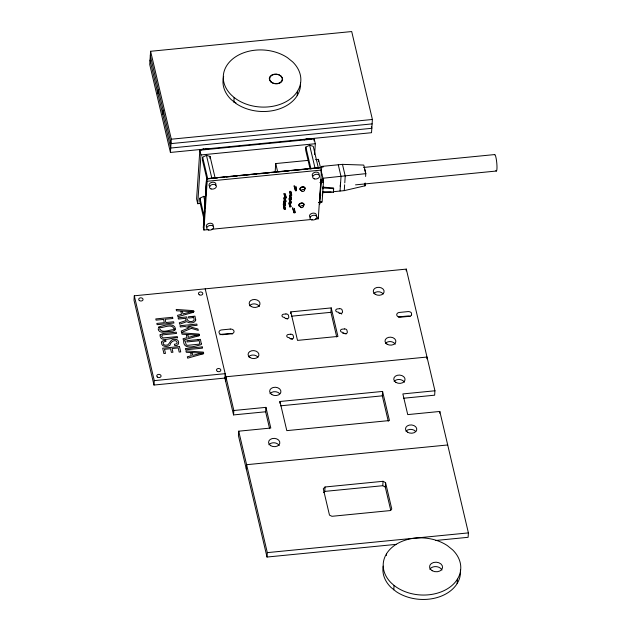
<?xml version="1.0" encoding="UTF-8"?>
<svg xmlns="http://www.w3.org/2000/svg" width="631" height="631" viewBox="0 0 631 631"><rect width="100%" height="100%" fill="white"/><g stroke="black" fill="none" stroke-linecap="round" stroke-linejoin="round"><path stroke-width="0.95" d="M403.548 398.24L434.649 395.187L434.94 390.778L406.301 269.114L134.3 295.805L134.009 300.214L153.98 385.036L224.881 378.079L225.172 373.67L154.272 380.627L153.98 385.036M150.604 51.285L149.728 64.512L170.425 152.442L371.525 132.707L372.4 119.48L351.704 31.55L150.604 51.285L171.309 139.206L170.425 152.442M157.963 93.838L158.255 89.428M162.83 114.519L163.121 110.102M314.609 154.453L315.319 143.726L314.199 138.97L199.838 150.194L196.604 198.946L197.724 203.703L200.65 203.419M197.724 203.703L200.958 154.95L199.838 150.194M205.525 196.904L203.718 196.351L199.924 198.181L199.727 201.123L204.207 220.156M215.203 178.328L210.052 156.441L206.447 155.329L202.646 157.166L202.448 160.108L206.929 179.141M320.95 167.601L206.558 178.739L203.324 227.499L203.916 230.031L208.806 229.558M203.797 225.267L204.121 220.44M204.444 215.613L204.76 210.786M205.083 205.958L205.406 201.139M205.722 196.312L206.045 191.485M206.369 186.658L206.621 182.801M203.916 230.031L207.157 181.278L206.558 178.739M209.926 158.397L210.052 156.441M233.841 101.906L234.133 97.489L231.419 95.107A38.838 28.545 3.8 0 1 235.363 56.964A38.838 28.545 3.8 0 1 287.46 57.689L292.697 61.917A38.838 28.545 3.8 0 1 298.873 88.656L297.493 91.227L297.201 95.636A38.838 28.545 3.8 0 1 236.357 103.744L231.12 99.517A38.838 28.545 3.8 0 1 223.666 76.351M225.614 381.187L225.906 376.778L426.998 357.043L426.887 358.81M233.849 410.505L265.927 407.358L265.635 411.775L233.557 414.922L233.849 410.505L205.209 288.848M265.927 407.358L270.794 428.039L238.715 431.186L238.423 435.595L267.016 557.039L396.497 544.332M246.311 469.109L246.611 464.7L447.702 444.965M275.155 172.105L275.723 163.563L307.794 160.416M284.305 203.9L285.322 209.169L284.25 209.271L283.232 204.01M283.698 201.179L284.502 205.54L285.567 205.438L283.942 197.448M285.867 200.966L285.819 201.699L284.747 201.802L284.794 201.068L285.867 200.966L284.187 193.709M286.111 197.227L286.064 197.968L284.991 198.071L285.046 197.337L286.111 197.227L285.259 193.607M289.25 198.781L290.875 206.771L289.803 206.873L288.998 202.512M291.419 198.568L291.372 199.301L290.299 199.404L290.355 198.67L291.419 198.568L289.747 191.311M267.016 557.039L267.307 552.63L238.715 431.186M291.175 202.299L290.102 202.401L290.055 203.143L291.12 203.032L291.175 202.299L289.495 195.042M291.672 194.829L290.599 194.932L290.552 195.673L291.617 195.563L291.672 194.829L290.812 191.201M279.833 403.256L279.943 401.49L382.591 391.425L389.445 420.562L286.805 430.634L279.943 401.49M294.417 208.325L294.961 212.71L294.038 212.805L292.689 207.567M295.884 186.271L296.428 190.657L295.497 190.751L294.149 185.514M290.678 313.639L290.796 311.88L331.22 307.912L337.932 336.426L297.516 340.393L290.796 311.88M318.403 168.225L313.244 146.337L309.64 145.233L305.838 147.07L305.641 150.004L310.121 169.037M314.064 140.918L314.199 138.97M318.363 161.26L318.489 159.367L315.571 159.651M365.609 176.459L365.799 173.651L363.779 165.077L342.475 164.368L321.455 166.434L321.416 167.041L323.514 166.829M315.342 219.099L318.276 218.815L321.518 170.054L320.863 167.483L206.566 178.699L203.395 227.507M321.013 179.385L321.345 181.72L321.013 179.385L323.151 179.172L320.934 169.739M319.483 204.397L321.037 181.018M319.878 203.774L319.743 202.251M318.552 202.448L322.118 202.094L323.435 182.249L323.151 179.172M322.291 195.791L322.551 191.871M322.749 188.929L322.883 186.965M322.946 191.603L333.405 192.329L333.649 188.685L333.46 187.904L323.009 187.178M336.741 337.033L330.928 312.321L331.22 307.912M340.054 191.043L340.44 185.214M340.574 183.274L341.024 176.475L338.271 164.778M333.207 191.714L344.258 190.633L344.644 184.804M344.778 182.864L345.228 176.065L342.475 164.368M323.577 492.598L324.752 491.399L325.044 486.99L383.064 481.295L385.573 482.676L391.772 509.02L389.966 510.605L331.945 516.3L329.485 515.133L323.285 488.788L325.044 486.99M365.175 182.99L364.994 185.798L344.258 190.633M388.27 421.208L382.299 395.834L382.591 391.425M390.818 510.605L385.281 487.085L382.772 485.704L383.064 481.295M385.281 487.085L385.573 482.676M386.432 555.501L386.543 553.742M406.183 270.88L406.301 269.114M393.768 589.851L394.06 585.434L391.346 583.052A38.838 28.545 3.8 0 1 395.29 544.908A38.838 28.545 3.8 0 1 447.387 545.634L452.624 549.861A38.838 28.545 3.8 0 1 458.8 576.6L457.42 579.171L457.128 583.58A38.838 28.545 3.8 0 1 396.284 591.689L391.046 587.461A38.838 28.545 3.8 0 1 383.191 566.133M439.697 413.218L439.815 411.459L407.736 414.606L402.87 393.925L434.94 390.778M439.815 411.459L468.399 532.895L468.107 537.304L435.737 540.483M297.201 95.636L298.581 93.065A38.838 28.545 3.8 0 0 300.537 83M457.128 583.58L458.508 581.009A38.838 28.545 3.8 0 0 460.393 570.006M319.601 204.562L321.226 180.837M200.997 150.036L204.042 148.569M304.189 139.932L307.234 138.465M342.799 333.499L344.14 333.357A2.169 1.593 3.8 0 1 346.174 333.973M171.309 139.206L372.4 119.48M372.109 123.889L171.017 143.616L150.312 55.694M200.958 154.95L315.319 143.726M207.859 178.841L211.779 178.455M213.735 178.265L217.656 177.879M220.59 177.595L224.51 177.208M226.466 177.011L231.364 176.53M233.328 176.341L237.248 175.954M239.204 175.765L244.102 175.284M246.058 175.095L249.979 174.708M251.943 174.519L256.841 174.038M258.797 173.84L263.695 173.359M265.651 173.17L269.571 172.784M271.535 172.594L276.433 172.113M278.389 171.924L282.309 171.537M284.265 171.34L289.164 170.859M291.12 170.67L301.902 169.613M303.858 169.423L307.778 169.037M310.712 168.745L314.632 168.367M316.596 168.169L320.509 167.791L318.489 159.367M207.157 181.278L321.518 170.054M363.598 167.436L494.672 154.571M322.701 178.273L365.799 173.651L364.852 169.644M320.966 180.119L323.056 180.647M320.445 181.002L322.228 180.821M320.469 181.728L322.181 181.562M319.87 182.596L323.435 182.249M295.553 190.01L296.475 189.923M355.521 184.859L496.376 171.033M322.457 192.77L331.259 191.903M284.549 204.807L285.614 204.696M320.217 202.125L321.644 201.983M319.097 202.314L320.808 202.141M289.858 206.14L290.923 206.037M284.297 208.538L285.37 208.435M294.085 212.071L295.008 211.977M211.74 229.266L312.416 219.391M291.467 316.194L330.928 312.321M280.629 405.812L382.299 395.834M324.752 491.399L382.772 485.704M267.307 552.63L468.399 532.895M323.19 187.959L333.649 188.685M308.898 138.378L311.604 139.206M205.698 148.474L208.404 149.31M233.486 101.709L235.947 102.877M234.133 97.489L236.657 99.335A38.838 28.545 3.8 0 0 297.493 91.227M394.06 585.434L396.583 587.28A38.838 28.545 3.8 0 0 457.42 579.171M294.101 186.248L295.497 190.751M292.642 208.301L294.038 212.805M371.367 126.381L371.817 128.298L170.717 148.033L150.02 60.103M333.223 191.548L333.405 192.329M321.455 166.434L321.818 167.988M321.029 171.569L321.778 174.74M309.64 145.233L315.019 168.075M305.838 147.07L310.988 168.958M317.882 217.119L318.276 218.815M290.765 191.942L291.617 195.563M289.7 192.045L291.372 199.301M289.448 195.776L290.299 199.404M290.268 199.412L291.12 203.032M288.99 198.607L290.875 206.771M288.951 203.245L289.803 206.873M285.212 194.34L286.064 197.968M283.926 193.536L284.991 198.071M284.96 198.071L285.819 201.699M275.723 163.563L277.695 171.94M283.895 198.181L284.747 201.802M284.928 202.717L285.354 204.531M283.429 201.005L285.322 209.169M283.398 205.651L284.25 209.271M206.447 155.329L211.827 178.171M265.635 411.775L269.618 428.694M202.646 157.166L207.796 179.054M203.718 196.351L205.288 203.008M199.924 198.181L204.176 216.267M224.715 377.362L233.557 414.922M134.3 295.805L154.272 380.627M295.836 187.005L296.428 190.657M294.369 209.058L294.961 212.71M219.864 334.801A3.258 2.398 3.8 0 1 221.394 334.32L229.952 333.483A3.258 2.398 3.8 0 1 232.382 333.957M398.319 317.007A3.258 2.398 3.8 0 1 399.131 316.841L407.681 316.005A3.258 2.398 3.8 0 1 410.111 316.478M290.378 338.634A2.169 1.593 3.8 0 1 292.421 339.249M339.352 313.102A2.169 1.593 3.8 0 1 341.694 314.08M285.614 318.379A2.169 1.593 3.8 0 1 287.649 318.986M373.789 293.478A5.434 3.991 3.8 0 1 383.183 293.951M385.383 343.516A5.434 3.991 3.8 0 1 390.479 341.592A5.434 3.991 3.8 0 1 395.195 344.258M249.521 305.846A5.434 3.991 3.8 0 1 254.616 303.905A5.434 3.991 3.8 0 1 259.341 306.563M248.511 356.862A5.434 3.991 3.8 0 1 257.913 357.154M429.829 569.257A6.515 4.788 3.8 0 1 436.076 566.614A6.515 4.788 3.8 0 1 441.937 570.045M270.013 393.72A5.647 4.149 3.8 0 1 279.778 393.744M394.146 381.51A5.647 4.149 3.8 0 1 399.447 379.499A5.647 4.149 3.8 0 1 404.361 382.26M405.993 431.225A5.647 4.149 3.8 0 1 415.774 431.604M268.964 444.776A5.647 4.149 3.8 0 1 274.28 442.796A5.647 4.149 3.8 0 1 279.17 445.589M209.902 186.516A3.502 2.319 -13.2 0 1 209.91 183.337A3.502 2.319 -13.2 0 1 214.556 182.469A3.502 2.319 -13.2 0 1 215.352 185.49M312.582 175.978A3.502 2.319 -13.2 0 1 315.35 172.2A3.502 2.319 -13.2 0 1 318.931 174.787M310.373 217.411A3.502 2.319 -13.2 0 1 312.179 213.294A3.502 2.319 -13.2 0 1 316.21 215.778M206.66 227.097A3.502 2.319 -13.2 0 1 209.429 223.311A3.502 2.319 -13.2 0 1 213.01 225.906M340.488 182.398A8.282 1.23 84.4 0 1 340.085 186.153M494.459 154.808A8.282 1.23 84.4 0 1 496.802 163.208A8.282 1.23 84.4 0 1 495.848 170.559M303.637 187.186A2.169 1.436 -13.2 0 1 304.528 188.74M300.585 189.481A2.169 1.436 -13.2 0 1 300.853 187.833A2.169 1.436 -13.2 0 1 303.132 187.091M299.323 205.32A2.169 1.436 -13.2 0 1 299.37 204.562M299.607 204.184A2.169 1.436 -13.2 0 1 302.99 203.545M303.314 203.821A2.169 1.436 -13.2 0 1 303.503 204.152M300.593 189.986A2.611 1.727 -13.2 0 1 300.601 187.62A2.611 1.727 -13.2 0 1 304.055 186.973A2.611 1.727 -13.2 0 1 304.647 189.229M301.713 190.333A2.611 1.727 -13.2 0 1 301.105 190.215M300.025 206.392A2.611 1.727 -13.2 0 1 299.133 204.215A2.611 1.727 -13.2 0 1 302.399 202.993A2.611 1.727 -13.2 0 1 303.858 204.949M303.574 205.398A2.611 1.727 -13.2 0 1 303.148 205.809M301.784 190.649A2.611 1.727 -13.2 0 1 300.285 188.361A2.611 1.727 -13.2 0 1 304.126 187.289A2.611 1.727 -13.2 0 1 304.292 189.947M300.711 206.826A2.611 1.727 -13.2 0 1 299.212 204.539A2.611 1.727 -13.2 0 1 303.054 203.466A2.611 1.727 -13.2 0 1 303.219 206.124M411.593 314.893L411.199 315.429A3.258 2.398 3.8 0 1 409.093 316.352L400.543 317.188A3.258 2.398 3.8 0 1 396.773 315.129A3.258 2.398 3.8 0 1 399.423 312.432L407.973 311.596A3.258 2.398 3.8 0 1 411.491 313.055L411.593 314.893M161.654 342.026C160.566 346.837 167.176 347.46 169.952 345.228C170.204 341.663 176.412 338.074 177.272 342.988L176.27 343.958L174.361 344.25L174.653 345.472C179.938 346.766 179.859 338.886 175.102 339.391C170.788 338.342 170.275 343.043 167.767 344.897A7.446 5.474 3.8 0 1 164.896 345.141L163.484 344.368L163.113 342.799L164.099 341.773L165.969 341.474L165.677 340.259L162.735 340.89L161.654 342.026M195.752 320.043C194.9 323.545 189.15 323.545 186.744 321.644L179.646 324.216L179.314 322.788L186.082 320.54L185.53 318.324L178.423 319.026L178.139 317.787L186.792 316.936C186.271 321.203 190.594 322.843 193.772 320.729L194.119 319.357L193.401 316.289L194.947 316.139L195.752 320.043M160.1 334.895C159.572 343.658 173.454 336.717 177.603 337.861L177.311 336.623L163.192 337.908L161.583 336.52L162.482 334.903L176.554 333.42L176.262 332.19L163.232 333.468L160.1 334.895M201.313 343.966L200.887 344.715C195.673 346.048 183.313 350.544 183.629 341L185.175 340.85L186.232 344.936L187.644 345.338L199.159 344.147L199.751 343.209L198.883 339.502L200.429 339.352L201.313 343.966M158.925 327.016L158.484 327.568L160.479 327.702C164.226 327.457 172.295 323.553 173.833 328.617L175.505 328.727C173.896 321.991 163.563 325.462 158.925 327.016M175.205 329.745L173.139 331.109L161.954 332.206L159.911 331.669L158.61 330.399L158.176 328.869L159.84 328.956C161.883 333.594 169.337 329.839 173.162 329.642L175.205 329.745M191.351 328.388L181.594 332.442L181.255 330.991L189.355 327.805L184.891 326.511L180.308 326.961L180.016 325.722L196.817 324.074L197.101 325.312L187.841 326.219L197.976 329.019L198.3 330.399L191.351 328.388M193.512 312.29L177.887 316.683L177.563 315.311L181.499 314.293L180.876 311.651L182.477 311.73L182.99 313.907L189.978 312.1L193.512 312.29M199.017 335.716L183.392 340.101L183.069 338.729L187.005 337.719L186.382 335.069L187.983 335.156L188.495 337.333L195.484 335.534L199.017 335.716M203.277 353.77L187.652 358.163L187.328 356.791L191.264 355.774L190.641 353.131L192.25 353.21L192.755 355.387L199.743 353.589L203.277 353.77M344.431 328.948L342.294 329.161A2.169 1.593 3.8 0 0 340.693 331.362L341 331.717A2.169 1.593 3.8 0 0 343.035 332.332A2.169 1.593 3.8 0 0 345.551 333.704A2.169 1.593 3.8 0 0 347.31 331.914L346.94 330.328A2.169 1.593 3.8 0 0 344.431 328.948M172.578 317.275L155.778 318.923L156.07 320.154L163.563 319.42L164.336 322.693L156.835 323.427L157.127 324.665L173.927 323.017L173.635 321.778L165.882 322.544L165.109 319.27L172.862 318.505L172.578 317.275M192.55 316.376L188.448 316.778L188.74 318.016L192.841 317.606L192.55 316.376M285.906 313.97L283.769 314.175A2.169 1.593 3.8 0 0 282.002 315.973A2.169 1.593 3.8 0 0 284.51 317.346A2.169 1.593 3.8 0 0 287.026 318.726A2.169 1.593 3.8 0 0 288.785 316.928L288.414 315.342A2.169 1.593 3.8 0 0 285.906 313.97M339.644 308.693L337.506 308.906A2.169 1.593 3.8 0 0 335.739 310.697A2.169 1.593 3.8 0 0 338.248 312.077A2.169 1.593 3.8 0 0 340.764 313.449A2.169 1.593 3.8 0 0 342.523 311.659L342.152 310.073A2.169 1.593 3.8 0 0 339.644 308.693M230.244 329.074L221.686 329.91A3.258 2.398 3.8 0 0 219.044 332.608A3.258 2.398 3.8 0 0 222.806 334.667L231.364 333.831A3.258 2.398 3.8 0 0 234.006 331.133A3.258 2.398 3.8 0 0 230.244 329.074M198.047 339.581L186.823 340.685L187.115 341.923L198.339 340.819L198.047 339.581M290.67 334.225L288.533 334.438A2.169 1.593 3.8 0 0 286.766 336.228A2.169 1.593 3.8 0 0 289.282 337.609A2.169 1.593 3.8 0 0 291.79 338.981A2.169 1.593 3.8 0 0 293.557 337.183L293.186 335.597A2.169 1.593 3.8 0 0 290.67 334.225M179.472 346.561L162.672 348.209L163.926 353.557L165.48 353.399L164.51 349.29L170.528 348.698L171.395 352.382L172.941 352.232L172.074 348.549L178.21 347.941L179.18 352.059L180.726 351.909L179.472 346.561M202.188 346.916L185.388 348.564L185.68 349.803L202.48 348.154L202.188 346.916M193.898 311.69L176.499 310.799L176.175 309.435L193.654 310.665L193.898 311.69M199.404 335.108L182.004 334.225L181.681 332.852L199.159 334.083L199.404 335.108M203.663 353.171L186.271 352.287L185.948 350.915L203.419 352.145L203.663 353.171M364.994 185.798L364.568 184.189L364.994 185.798M217.411 371.367A2.169 1.593 3.8 0 0 220.818 370.31A2.169 1.593 3.8 0 0 217.742 368.622A2.169 1.593 3.8 0 0 217.411 371.367M157.34 377.015A2.169 1.593 3.8 0 0 160.992 376.478A2.169 1.593 3.8 0 0 158.397 374.396A2.169 1.593 3.8 0 0 157.34 377.015M199.27 294.756A2.169 1.593 3.8 0 0 202.78 293.865A2.169 1.593 3.8 0 0 199.853 292.043A2.169 1.593 3.8 0 0 199.27 294.756M139.317 300.474A2.169 1.593 3.8 0 0 142.969 299.93A2.169 1.593 3.8 0 0 140.374 297.848A2.169 1.593 3.8 0 0 139.317 300.474M375.106 294.18A5.434 3.991 3.8 0 0 384.019 292.263A5.434 3.991 3.8 0 0 376.991 287.452A5.434 3.991 3.8 0 0 375.106 294.18M387.071 344.187A5.434 3.991 3.8 0 0 395.811 341.907A5.434 3.991 3.8 0 0 388.451 337.38A5.434 3.991 3.8 0 0 387.071 344.187M251.225 306.508A5.434 3.991 3.8 0 0 259.964 304.221A5.434 3.991 3.8 0 0 252.589 299.701A5.434 3.991 3.8 0 0 251.225 306.508M250.01 357.548A5.434 3.991 3.8 0 0 258.844 355.458A5.434 3.991 3.8 0 0 251.651 350.781A5.434 3.991 3.8 0 0 250.01 357.548M432.156 570.7A6.515 4.788 3.8 0 0 442.528 567.766A6.515 4.788 3.8 0 0 433.513 562.497A6.515 4.788 3.8 0 0 432.156 570.7M271.827 394.58A5.647 4.149 3.8 0 0 280.882 392.143A5.647 4.149 3.8 0 0 273.168 387.489A5.647 4.149 3.8 0 0 271.827 394.58M395.905 382.378A5.647 4.149 3.8 0 0 404.992 379.996A5.647 4.149 3.8 0 0 397.325 375.295A5.647 4.149 3.8 0 0 395.905 382.378M407.468 432.125A5.647 4.149 3.8 0 0 416.689 430.019A5.647 4.149 3.8 0 0 409.274 425.105A5.647 4.149 3.8 0 0 407.468 432.125M270.667 445.652A5.647 4.149 3.8 0 0 279.778 443.325A5.647 4.149 3.8 0 0 272.158 438.584A5.647 4.149 3.8 0 0 270.667 445.652M211.093 188.961A3.502 2.319 -13.2 0 0 216.401 186.405A3.502 2.319 -13.2 0 0 211.369 184.859A3.502 2.319 -13.2 0 0 211.093 188.961M314.285 178.865A3.502 2.319 -13.2 0 0 319.594 176.309A3.502 2.319 -13.2 0 0 314.561 174.763A3.502 2.319 -13.2 0 0 314.285 178.865M311.564 219.856A3.502 2.319 -13.2 0 0 316.872 217.301A3.502 2.319 -13.2 0 0 311.84 215.755A3.502 2.319 -13.2 0 0 311.564 219.856M208.372 229.984A3.502 2.319 -13.2 0 0 213.672 227.42A3.502 2.319 -13.2 0 0 208.64 225.874A3.502 2.319 -13.2 0 0 208.372 229.984M302.131 191.422A1.514 1.002 -13.2 0 0 304.426 190.317A1.514 1.002 -13.2 0 0 302.249 189.655A1.514 1.002 -13.2 0 0 302.131 191.422M301.058 207.599A1.514 1.002 -13.2 0 0 303.345 206.495A1.514 1.002 -13.2 0 0 301.176 205.824A1.514 1.002 -13.2 0 0 301.058 207.599M272.229 82.756A6.515 4.788 3.8 0 0 282.601 79.822A6.515 4.788 3.8 0 0 273.586 74.553A6.515 4.788 3.8 0 0 272.229 82.756M271.078 82.062A6.515 4.788 3.8 0 0 282.033 80.421A6.515 4.788 3.8 0 0 274.233 74.19A6.515 4.788 3.8 0 0 271.078 82.062"/></g></svg>
